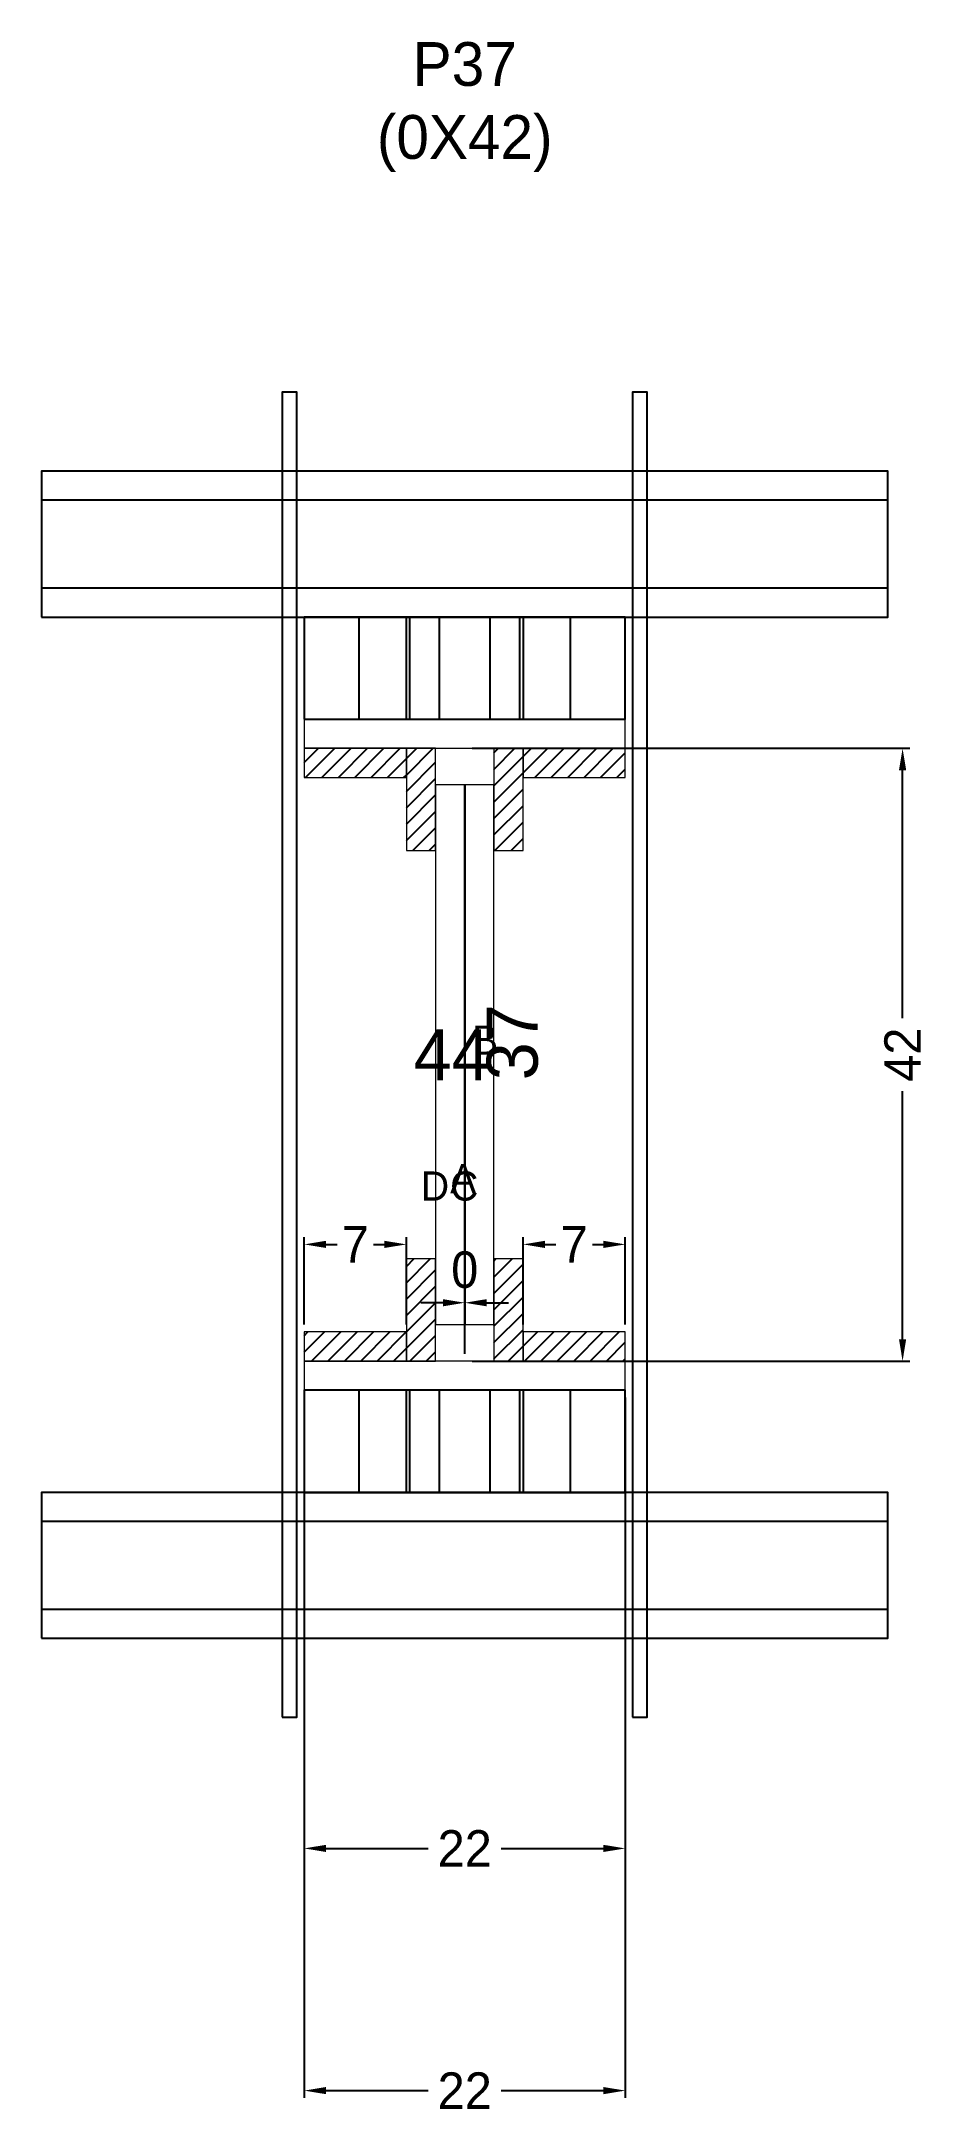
# Model space of a CAD drawing. Header units: centimetres. Extents: x -58 to 63, y -5 to 279.
import ezdxf

# ---------------------------------------------------------------- set-up
doc = ezdxf.new("R2010")
doc.units = ezdxf.units.CM
for name, color, linetype in [('CHAPA', 140, 'Continuous'), ('COTA', 241, 'Continuous'), ('Hachura', 251, 'Continuous'), ('Madeira', 30, 'Continuous'), ('NOMENCLATURA', 7, 'Continuous'), ('Painéis', 200, 'Continuous'), ('Perfil Metálico', 150, 'Continuous'), ('SARRAFO', 251, 'Continuous'), ('TEXTO_GERAL', 7, 'Continuous')]:
    doc.layers.add(name, color=color, linetype=linetype)
doc.dimstyles.new('cotax2', dxfattribs={"dimtxt": 2.5, "dimasz": 1.5, "dimexe": 0.5, "dimexo": 0.5, "dimgap": 0.5, "dimtad": 1, "dimcen": 2.5, "dimazin": 3, "dimtfac": 1, "dimtmove": 0, "dimatfit": 3})
pattern_1 = [(45, (0, 0), (-1.122532, 1.122532), [])]

# ---------------------------------------------------------------- blocks, each defined once
blk = doc.blocks.new('_CLOSEDFILLED')
at = {"color": 0, "linetype": 'BYBLOCK'}
blk.add_solid([(-1, 0.164), (0, 0), (-1, -0.164)], dxfattribs=at)
blk = doc.blocks.new('*D1')
for p, q in [((-22, 93), (-22, -3)), ((22, 93), (22, -3)), ((-19, -2), (-5, -2)), ((5, -2), (19, -2))]:
    blk.add_line(p, q)
at = {"layer": 'Defpoints'}
for p in [(-22, 94), (22, 94), (-22, -2)]:
    blk.add_point(p, dxfattribs=at)
at = {"layer": 'COTA', "xscale": 3, "yscale": 3, "rotation": 180}
blk.add_blockref('_CLOSEDFILLED', (-22, -2), dxfattribs=at)
at = {"layer": 'COTA', "xscale": 3, "yscale": 3}
blk.add_blockref('_CLOSEDFILLED', (22, -2), dxfattribs=at)
at = {"layer": 'COTA', "insert": (0, -2), "char_height": 5, "attachment_point": 5}
blk.add_mtext('22', dxfattribs=at)
blk = doc.blocks.new('*D2')
for p, q in [((-3, 106), (-6, 106)), ((0, 99), (0, 107)), ((0, 99), (0, 107)), ((0, 106), (0, 106)), ((3, 106), (6, 106))]:
    blk.add_line(p, q)
at = {"layer": 'Defpoints'}
for p in [(0, 106), (0, 98), (0, 98)]:
    blk.add_point(p, dxfattribs=at)
at = {"layer": 'COTA', "xscale": 3, "yscale": 3}
blk.add_blockref('_CLOSEDFILLED', (0, 106), dxfattribs=at)
at = {"layer": 'COTA', "xscale": 3, "yscale": 3, "rotation": 180}
blk.add_blockref('_CLOSEDFILLED', (0, 106), dxfattribs=at)
at = {"layer": 'COTA', "insert": (0, 110.5), "char_height": 5, "attachment_point": 5}
blk.add_mtext('0', dxfattribs=at)
blk = doc.blocks.new('*D3')
for p, q in [((1, 182), (61, 182)), ((60, 145), (60, 179)), ((60, 101), (60, 135)), ((1, 98), (61, 98))]:
    blk.add_line(p, q)
at = {"layer": 'Defpoints'}
for p in [(0, 182), (0, 98), (60, 98)]:
    blk.add_point(p, dxfattribs=at)
at = {"layer": 'COTA', "xscale": 3, "yscale": 3}
for p, rotation in [((60, 182), 90), ((60, 98), -90.00000000000001)]:
    blk.add_blockref('_CLOSEDFILLED', p, dxfattribs=dict(at, rotation=rotation))
at = {"layer": 'COTA', "insert": (60, 140), "char_height": 5, "attachment_point": 5, "rotation": 90}
blk.add_mtext('42', dxfattribs=at)
blk = doc.blocks.new('*D4')
for p, q in [((-22, 103), (-22, 115)), ((-19, 114), (-17.5, 114)), ((-12.5, 114), (-11, 114)), ((-8, 103), (-8, 115))]:
    blk.add_line(p, q)
at = {"layer": 'Defpoints'}
for p in [(-22, 114), (-22, 102), (-8, 102)]:
    blk.add_point(p, dxfattribs=at)
at = {"layer": 'COTA', "xscale": 3, "yscale": 3, "rotation": 180}
blk.add_blockref('_CLOSEDFILLED', (-22, 114), dxfattribs=at)
at = {"layer": 'COTA', "xscale": 3, "yscale": 3}
blk.add_blockref('_CLOSEDFILLED', (-8, 114), dxfattribs=at)
at = {"layer": 'COTA', "insert": (-15, 114), "char_height": 5, "attachment_point": 5}
blk.add_mtext('7', dxfattribs=at)
blk = doc.blocks.new('*D5')
for p, q in [((8, 103), (8, 115)), ((11, 114), (12.5, 114)), ((17.5, 114), (19, 114)), ((22, 103), (22, 115))]:
    blk.add_line(p, q)
at = {"layer": 'Defpoints'}
for p in [(8, 114), (8, 102), (22, 102)]:
    blk.add_point(p, dxfattribs=at)
at = {"layer": 'COTA', "xscale": 3, "yscale": 3, "rotation": 180}
blk.add_blockref('_CLOSEDFILLED', (8, 114), dxfattribs=at)
at = {"layer": 'COTA', "xscale": 3, "yscale": 3}
blk.add_blockref('_CLOSEDFILLED', (22, 114), dxfattribs=at)
at = {"layer": 'COTA', "insert": (15, 114), "char_height": 5, "attachment_point": 5}
blk.add_mtext('7', dxfattribs=at)
blk = doc.blocks.new('*D6')
for p, q in [((-22, 60.2), (-22, 30.2)), ((22, 60.2), (22, 30.2)), ((-19, 31.2), (-5, 31.2)), ((5, 31.2), (19, 31.2))]:
    blk.add_line(p, q)
at = {"layer": 'Defpoints'}
for p in [(-22, 61.2), (22, 61.2), (-22, 31.2)]:
    blk.add_point(p, dxfattribs=at)
at = {"layer": 'COTA', "xscale": 3, "yscale": 3, "rotation": 180}
blk.add_blockref('_CLOSEDFILLED', (-22, 31.2), dxfattribs=at)
at = {"layer": 'COTA', "xscale": 3, "yscale": 3}
blk.add_blockref('_CLOSEDFILLED', (22, 31.2), dxfattribs=at)
at = {"layer": 'COTA', "insert": (0, 31.2), "char_height": 5, "attachment_point": 5}
blk.add_mtext('22', dxfattribs=at)

msp = doc.modelspace()

# ---------------------------------------------------------------- hatches: boundary and pattern name
at = {"layer": 'Hachura'}
h = msp.add_hatch(dxfattribs=at)
h.set_pattern_fill('ANSI31')
h.set_pattern_definition(pattern_1)
h.paths.add_polyline_path([(-22, 178), (-8, 178), (-8, 182), (-22, 182)])
h = msp.add_hatch(dxfattribs=at)
h.set_pattern_fill('ANSI31')
h.set_pattern_definition(pattern_1)
h.paths.add_polyline_path([(-8, 168), (-4, 168), (-4, 182), (-8, 182)])
h = msp.add_hatch(dxfattribs=at)
h.set_pattern_fill('ANSI31')
h.set_pattern_definition(pattern_1)
h.paths.add_polyline_path([(4, 168), (8, 168), (8, 182), (4, 182)])
h = msp.add_hatch(dxfattribs=at)
h.set_pattern_fill('ANSI31')
h.set_pattern_definition(pattern_1)
h.paths.add_polyline_path([(8, 178), (22, 178), (22, 182), (8, 182)])
h = msp.add_hatch(dxfattribs=at)
h.set_pattern_fill('ANSI31')
h.set_pattern_definition(pattern_1)
h.paths.add_polyline_path([(-8, 98), (-4, 98), (-4, 112), (-8, 112)])
h = msp.add_hatch(dxfattribs=at)
h.set_pattern_fill('ANSI31')
h.set_pattern_definition(pattern_1)
h.paths.add_polyline_path([(4, 98), (8, 98), (8, 112), (4, 112)])
h = msp.add_hatch(dxfattribs=at)
h.set_pattern_fill('ANSI31')
h.set_pattern_definition(pattern_1)
h.paths.add_polyline_path([(-22, 98), (-8, 98), (-8, 102), (-22, 102)])
h = msp.add_hatch(dxfattribs=at)
h.set_pattern_fill('ANSI31')
h.set_pattern_definition(pattern_1)
h.paths.add_polyline_path([(8, 98), (22, 98), (22, 102), (8, 102)])

# ---------------------------------------------------------------- linework, layer by layer
at = {"layer": 'CHAPA', "lineweight": 18}
for points in [[(-22, 182), (22, 182), (22, 186), (-22, 186)], [(-22, 182), (22, 182), (22, 186), (-22, 186)], [(-4, 103), (0, 103), (0, 177), (-4, 177)], [(-4, 103), (0, 103), (0, 177), (-4, 177)], [(0, 103), (4, 103), (4, 177), (0, 177)], [(0, 103), (4, 103), (4, 177), (0, 177)], [(-22, 94), (22, 94), (22, 98), (-22, 98)], [(-22, 94), (22, 94), (22, 98), (-22, 98)]]:
    msp.add_lwpolyline(points, close=True, dxfattribs=at)
at = {"layer": 'Hachura'}
for points in [[(-25, 49.2), (-23, 49.2), (-23, 230.8), (-25, 230.8)], [(23, 49.2), (25, 49.2), (25, 230.8), (23, 230.8)]]:
    msp.add_lwpolyline(points, close=True, dxfattribs=at)
at = {"layer": 'Madeira', "color": 126}
for points in [[(-22, 186), (22, 186), (22, 200), (-22, 200)], [(-22, 186), (-8, 186), (-8, 200), (-22, 200)], [(-14.5, 186), (-7.5, 186), (-7.5, 200), (-14.5, 200)], [(-3.5, 186), (3.5, 186), (3.5, 200), (-3.5, 200)], [(7.5, 186), (14.5, 186), (14.5, 200), (7.5, 200)], [(8, 186), (22, 186), (22, 200), (8, 200)], [(-22, 80), (22, 80), (22, 94), (-22, 94)], [(-22, 80), (-8, 80), (-8, 94), (-22, 94)], [(-14.5, 80), (-7.5, 80), (-7.5, 94), (-14.5, 94)], [(-3.5, 80), (3.5, 80), (3.5, 94), (-3.5, 94)], [(7.5, 80), (14.5, 80), (14.5, 94), (7.5, 94)], [(8, 80), (22, 80), (22, 94), (8, 94)]]:
    msp.add_lwpolyline(points, close=True, dxfattribs=at)
at = {"layer": 'Painéis'}
msp.add_lwpolyline([(0, 103), (0, 103), (0, 177), (0, 177)], close=True, dxfattribs=at)
at = {"layer": 'Perfil Metálico', "color": 224}
for points in [[(-58, 200), (58, 200), (58, 220), (-58, 220)], [(-58, 204), (58, 204), (58, 216), (-58, 216)], [(-58, 60), (58, 60), (58, 80), (-58, 80)], [(-58, 64), (58, 64), (58, 76), (-58, 76)]]:
    msp.add_lwpolyline(points, close=True, dxfattribs=at)
at = {"layer": 'SARRAFO', "color": 251, "lineweight": 13}
for points in [[(-22, 178), (-8, 178), (-8, 182), (-22, 182)], [(-8, 168), (-4, 168), (-4, 182), (-8, 182)], [(4, 168), (8, 168), (8, 182), (4, 182)], [(8, 178), (22, 178), (22, 182), (8, 182)], [(-8, 98), (-4, 98), (-4, 112), (-8, 112)], [(4, 98), (8, 98), (8, 112), (4, 112)], [(-22, 98), (-8, 98), (-8, 102), (-22, 102)], [(8, 98), (22, 98), (22, 102), (8, 102)]]:
    msp.add_lwpolyline(points, close=True, dxfattribs=at)

# ---------------------------------------------------------------- texts
at = {"layer": 'COTA'}
msp.add_text('37', height=7, rotation=90, dxfattribs=at).set_placement((10, 136.5))
msp.add_text('44', height=7, dxfattribs=at).set_placement((-7, 136.5))
at = {"layer": 'NOMENCLATURA', "insert": (0, 261), "char_height": 6, "attachment_point": 8}
msp.add_mtext('P37\\P(0X42)', dxfattribs=at)
at = {"layer": 'TEXTO_GERAL'}
for s, p in [('B', (1, 140)), ('D', (-6, 120)), ('A', (-2, 121)), ('C', (-2, 120))]:
    msp.add_text(s, height=4, dxfattribs=at).set_placement(p)

# ---------------------------------------------------------------- dimensions: what is measured, and where the dimension line sits
at = {"layer": 'COTA'}
dim = msp.add_linear_dim(base=(60, 98), p1=(0, 98), p2=(0, 182), angle=90, dimstyle='cotax2', dxfattribs=at)
dim.commit()
dim.dimension.update_dxf_attribs({"geometry": '*D3', "text_midpoint": (60, 140)})
for base, p1, p2, picture, middle in [((-22, 114), (-22, 102), (-8, 102), '*D4', (-15, 114)), ((8, 114), (8, 102), (22, 102), '*D5', (15, 114)), ((0, 106), (0, 98), (0, 98), '*D2', (0, 110.5)), ((-22, -2), (-22, 94), (22, 94), '*D1', (0, -2)), ((-22, 31.2), (-22, 61.2), (22, 61.2), '*D6', (0, 31.2))]:
    dim = msp.add_linear_dim(base=base, p1=p1, p2=p2, dimstyle='cotax2', dxfattribs=at)
    dim.commit()
    dim.dimension.update_dxf_attribs({"geometry": picture, "text_midpoint": middle})

doc.saveas('drawing.dxf')
